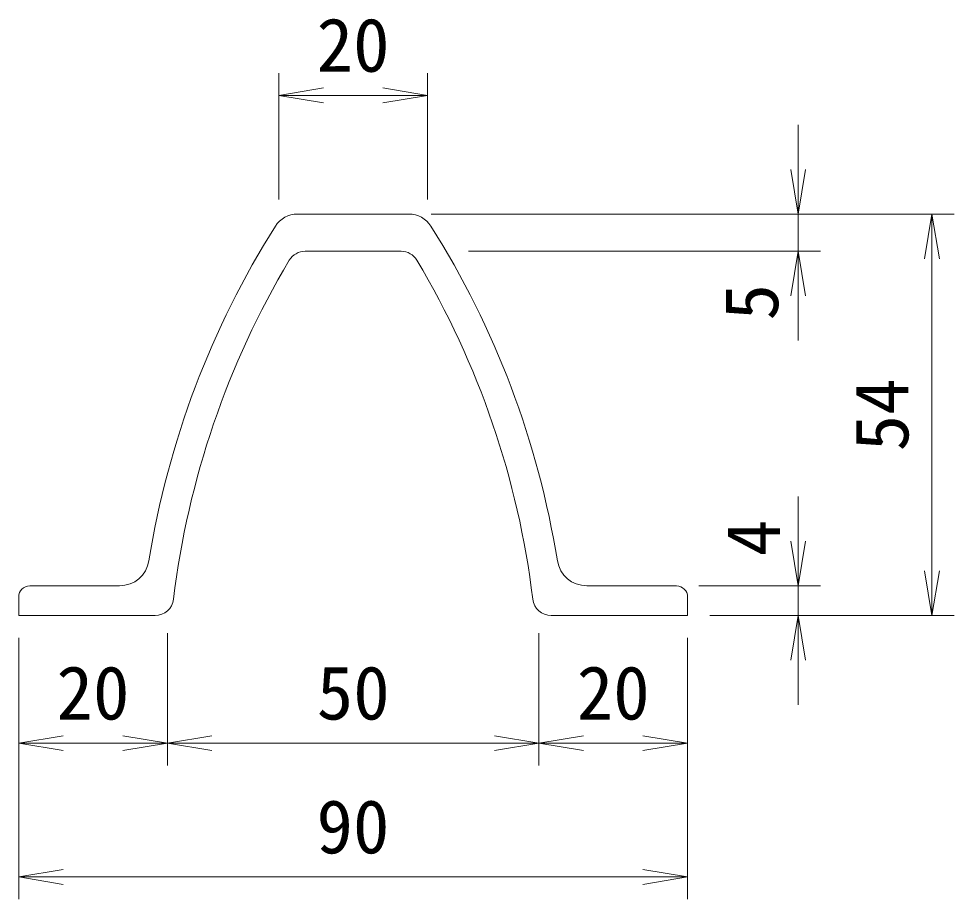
# Model space of a CAD drawing. Units: millimetres, scale not verified. Extents: x -10500 to 10500, y -7425 to 7425.
# Drawn here: x 4932 to 7030, y -3178 to -1204 of the extents above; entities that cross this region are included whole.
import ezdxf
from ezdxf.enums import TextEntityAlignment as Align

# ---------------------------------------------------------------- set-up
doc = ezdxf.new("R2010")
doc.units = ezdxf.units.MM
doc.header["$LTSCALE"] = 50
for name, color, linetype, lineweight in [('0-1_D-STR1', 1, 'Continuous', 18), ('0-6_D-STR-DIM', 7, 'Continuous', 9), ('0-7_0', 7, 'Continuous', 9)]:
    doc.layers.add(name, color=color, linetype=linetype, lineweight=lineweight)
doc.styles.add('ＭＳ ゴシック', font='')
doc.styles.get('ＭＳ ゴシック').set_extended_font_data('MS Gothic')

# ---------------------------------------------------------------- blocks, each defined once
blk = doc.blocks.new('_Open')
at = {"layer": '0-7_0'}
blk.add_line((-50, 8.33), (0, 0), dxfattribs=at)
blk.add_lwpolyline([(-50, -8.33), (0, 0), (-50, 0)], dxfattribs=at)

msp = doc.modelspace()

# ---------------------------------------------------------------- linework, layer by layer
at = {"layer": '0-1_D-STR1'}
for p, q in [((5556.38, -1641.98), (5806.57, -1641.98)), ((5574.11, -1725.31), (5788.85, -1725.31)), ((5157.75, -2475.28), (4956.51, -2475.28)), ((6205.21, -2475.28), (6406.45, -2475.28)), ((4931.51, -2541.94), (4931.51, -2500.28)), ((4931.51, -2541.94), (4931.51, -2500.28)), ((6431.45, -2541.94), (6431.45, -2500.28)), ((5237.39, -2541.94), (4931.51, -2541.94)), ((6125.56, -2541.94), (6431.45, -2541.94))]:
    msp.add_line(p, q, dxfattribs=at)
for centre, radius, start, end in [((5556.38, -1700.31), 58.33, 90, 147.73028), ((5806.57, -1700.31), 58.33, 32.26972, 90), ((7198.08, -2736.93), 1999.92, 147.73028, 170.85863), ((4164.87, -2736.93), 1999.92, 9.14137, 32.26972), ((5574.11, -1766.97), 41.66, 90, 149.15113), ((5788.85, -1766.97), 41.66, 30.84887, 90), ((7198.08, -2736.93), 1933.26, 149.15113, 173.11764), ((4164.87, -2736.93), 1933.26, 6.88236, 30.84887), ((5157.75, -2408.61), 66.66, 270, 350.85863), ((6205.21, -2408.61), 66.66, 189.14137, 270), ((4956.51, -2500.28), 25, 90, 180), ((6406.45, -2500.28), 25, 0, 90), ((5237.39, -2500.28), 41.66, 270, 353.11764), ((6125.56, -2500.28), 41.66, 186.88236, 270)]:
    msp.add_arc(centre, radius, start, end, dxfattribs=at)
at = {"layer": '0-6_D-STR-DIM'}
for p, q in [((5514.82, -1609.39), (5514.82, -1325.8)), ((5848.14, -1609.39), (5848.14, -1325.8)), ((5614.82, -1375.8), (5748.14, -1375.8)), ((6679.55, -1541.98), (6679.55, -1441.98)), ((5856.57, -1641.98), (7029.55, -1641.98)), ((5856.57, -1641.98), (6729.55, -1641.98)), ((6679.55, -1641.98), (6679.55, -1725.31)), ((5940.06, -1725.31), (6729.55, -1725.31)), ((6979.55, -1741.98), (6979.55, -2441.94)), ((6679.55, -1825.31), (6679.55, -1925.31)), ((6679.55, -2375.28), (6679.55, -2275.28)), ((6456.45, -2475.28), (6729.55, -2475.28)), ((6679.55, -2475.28), (6679.55, -2541.94)), ((6481.45, -2541.94), (7029.55, -2541.94)), ((6481.45, -2541.94), (6729.55, -2541.94)), ((4931.51, -2591.94), (4931.51, -3178.05)), ((4931.51, -2591.94), (4931.51, -2878.05)), ((5264.83, -2581.63), (5264.83, -2878.05)), ((5264.83, -2581.63), (5264.83, -2878.05)), ((6098.13, -2581.63), (6098.13, -2878.05)), ((6098.13, -2581.63), (6098.13, -2878.05)), ((6431.45, -2591.94), (6431.45, -3178.05)), ((6431.45, -2591.94), (6431.45, -2878.05)), ((6679.55, -2641.94), (6679.55, -2741.94)), ((5031.51, -2828.05), (5164.83, -2828.05)), ((5364.83, -2828.05), (5998.13, -2828.05)), ((6198.13, -2828.05), (6331.45, -2828.05)), ((5031.51, -3128.05), (6331.45, -3128.05))]:
    msp.add_line(p, q, dxfattribs=at)

# ---------------------------------------------------------------- block references
at = {"layer": '0-6_D-STR-DIM', "xscale": 2, "yscale": 2}
for p, rotation in [((5514.82, -1375.8), 180), ((6679.55, -1641.98), 270), ((6979.55, -1641.98), 90), ((6679.55, -1725.31), 90), ((6679.55, -2475.28), 270), ((6979.55, -2541.94), 270), ((6679.55, -2541.94), 90), ((4931.51, -2828.05), 180), ((5264.83, -2828.05), 180), ((6098.13, -2828.05), 180), ((4931.51, -3128.05), 180)]:
    msp.add_blockref('_Open', p, dxfattribs=dict(at, rotation=rotation))
for p in [(5848.14, -1375.8), (5264.83, -2828.05), (6098.13, -2828.05), (6431.45, -2828.05), (6431.45, -3128.05)]:
    msp.add_blockref('_Open', p, dxfattribs=at)

# ---------------------------------------------------------------- texts
at = {"layer": '0-6_D-STR-DIM', "style": 'ＭＳ ゴシック'}
for s, p in [('20', (5599.6, -1358.93)), ('20', (5016.29, -2811.18)), ('50', (5599.91, -2811.18)), ('20', (6182.91, -2811.18)), ('90', (5599.29, -3111.18))]:
    msp.add_text(s, height=120.2, dxfattribs=at).set_placement(p, align=Align.BOTTOM_LEFT)
for s, p in [('5', (6670.68, -1880.41)), ('54', (6962.68, -2173.83)), ('4', (6674.93, -2409))]:
    msp.add_text(s, height=120.2, rotation=90, dxfattribs=at).set_placement(p, align=Align.BOTTOM_LEFT)

doc.saveas('drawing.dxf')
